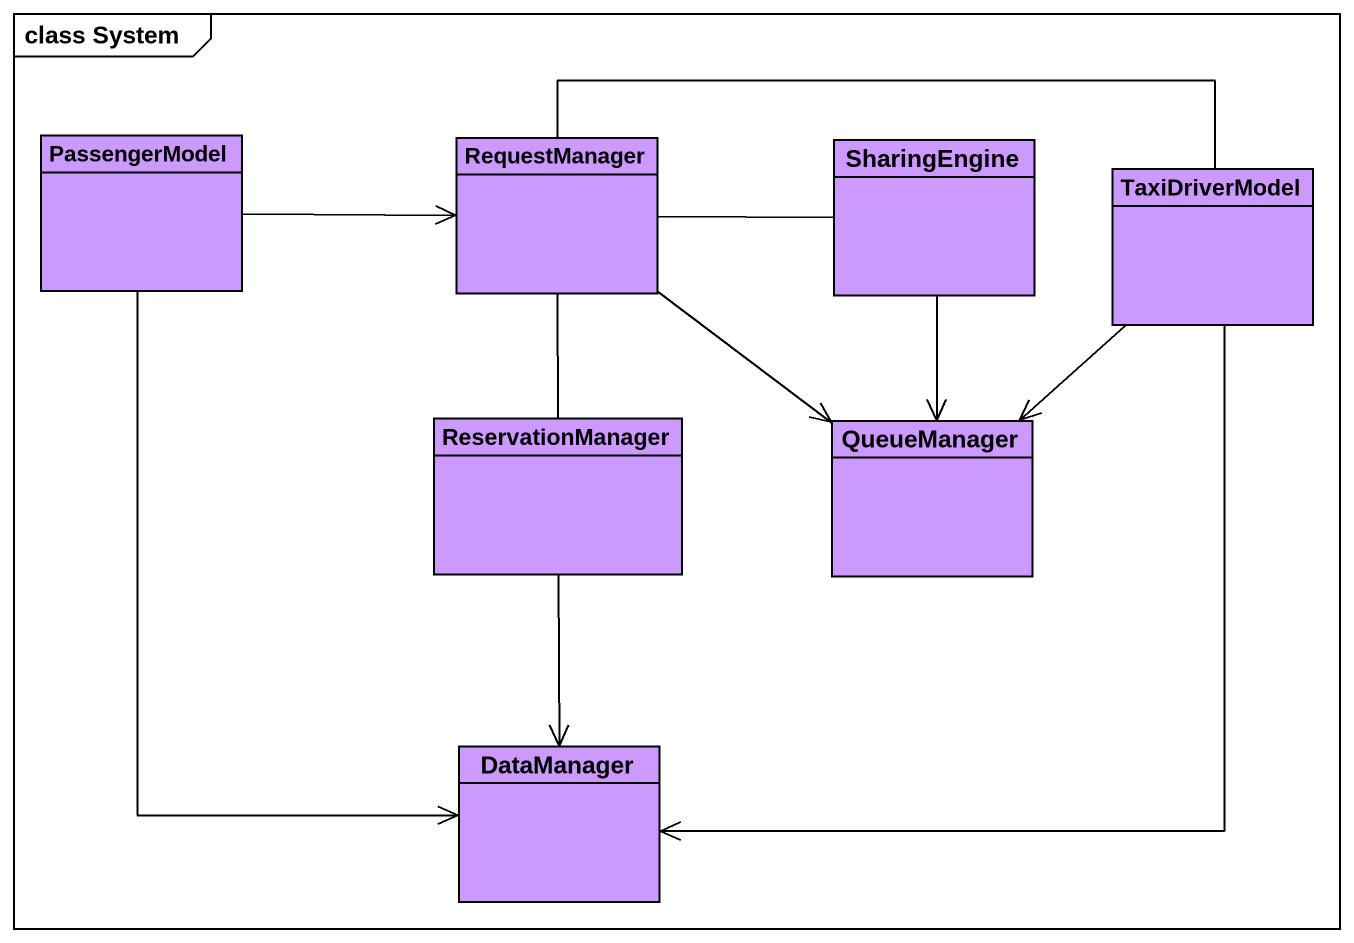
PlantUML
@startuml
mainframe class System
hide circle
hide empty members
class PassengerModel #CC99FF
class RequestManager #CC99FF
class SharingEngine #CC99FF
class TaxiDriverModel #CC99FF
class ReservationManager #CC99FF
class QueueManager #CC99FF
class DataManager #CC99FF
PassengerModel -right-> RequestManager
PassengerModel --> DataManager
RequestManager -right- SharingEngine
RequestManager -- ReservationManager
RequestManager --> QueueManager
SharingEngine --> QueueManager
TaxiDriverModel -left- RequestManager
TaxiDriverModel --> QueueManager
TaxiDriverModel --> DataManager
ReservationManager --> DataManager
@enduml
